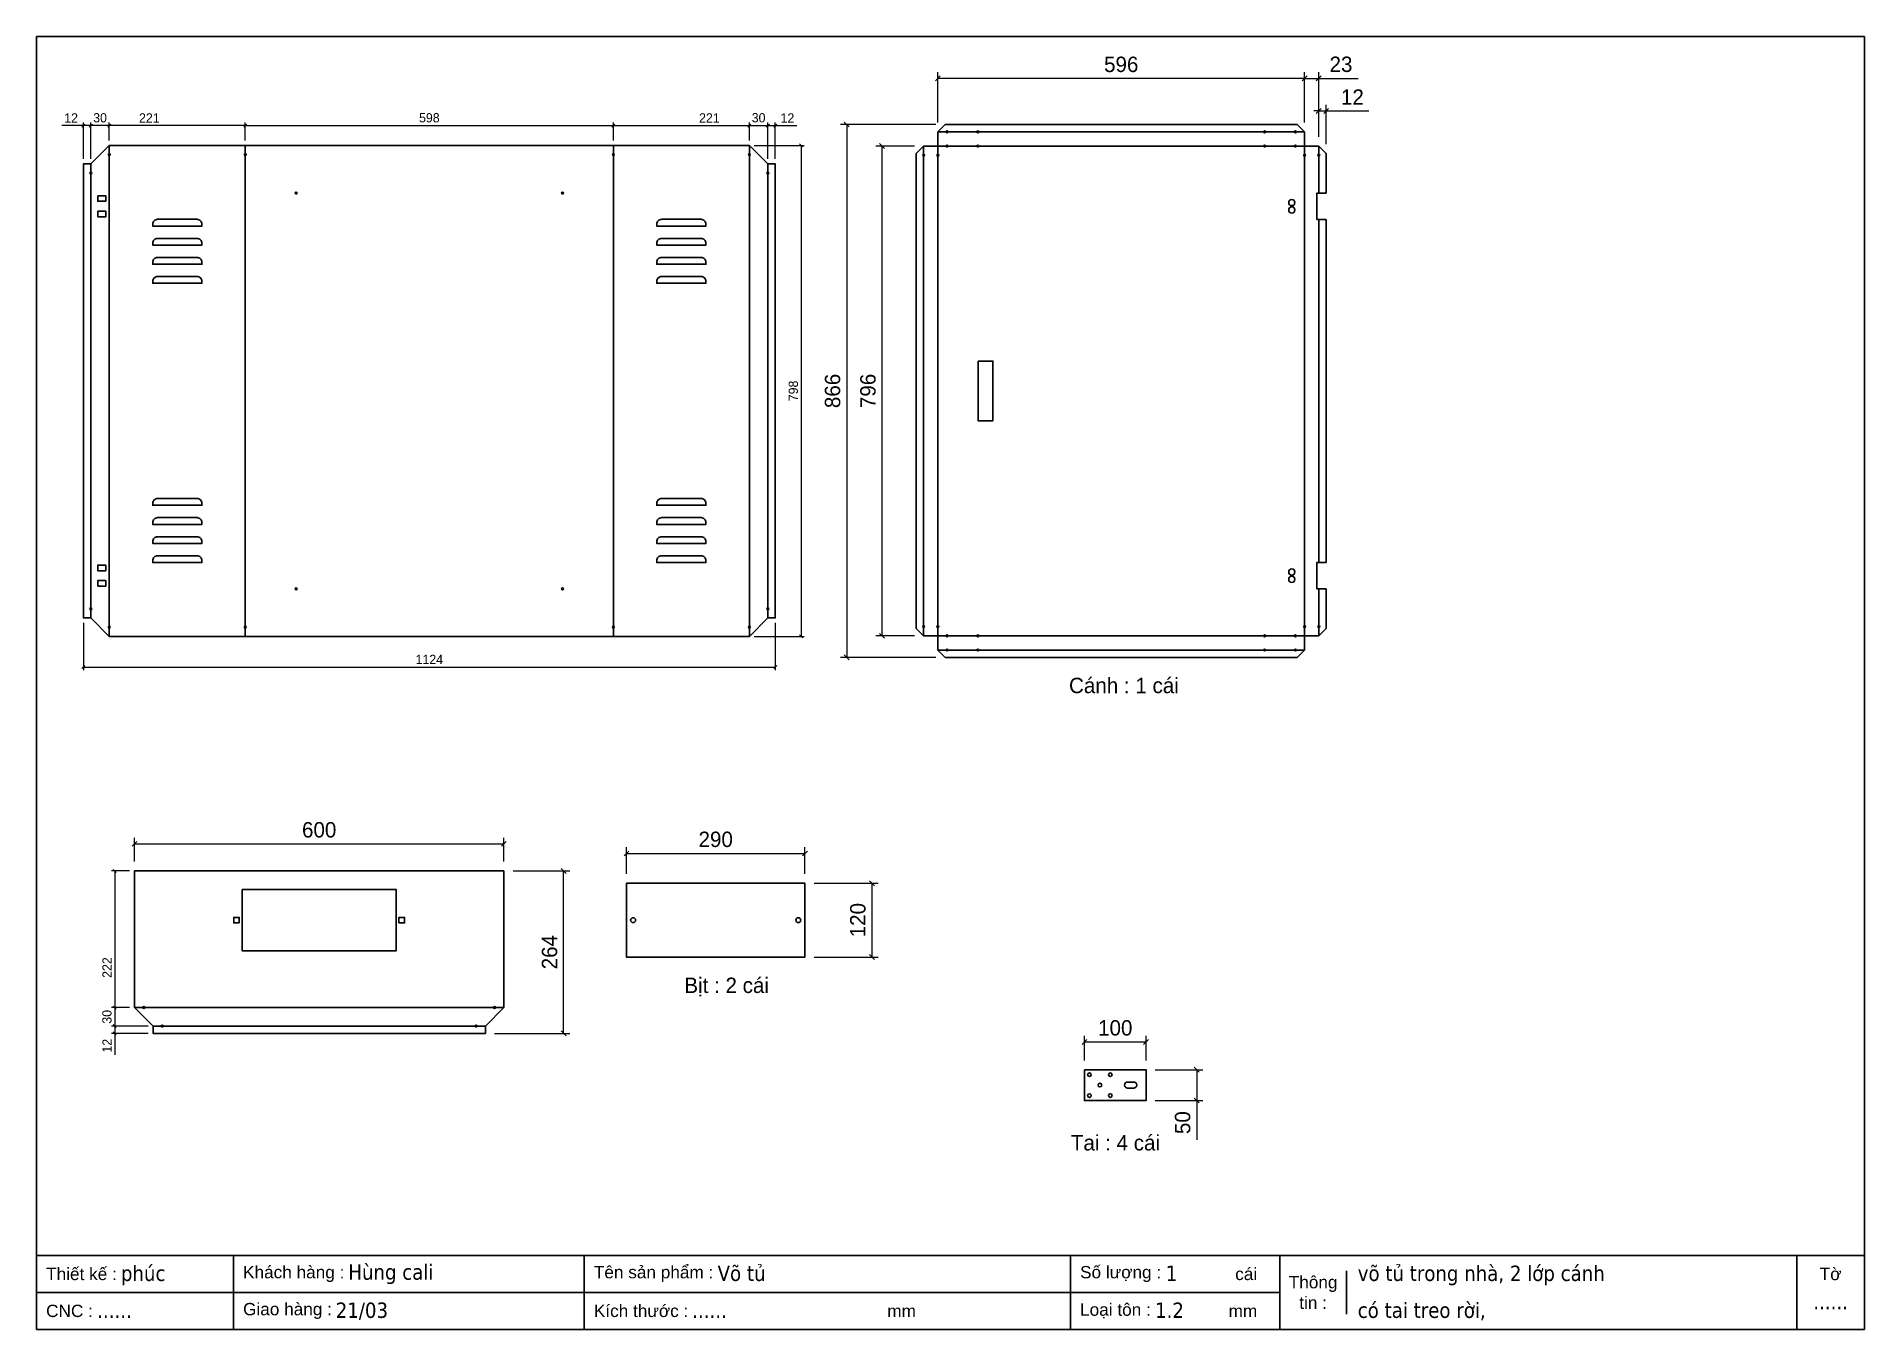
# Model space of a CAD drawing. Header units: millimetres. Extents: x 0 to 2970, y 0 to 2100.
import ezdxf
from ezdxf.enums import TextEntityAlignment as Align

# ---------------------------------------------------------------- set-up
doc = ezdxf.new("R2010")
doc.units = ezdxf.units.MM
doc.layers.add('CNC', color=7, linetype='Continuous')
doc.layers.add('DIM', color=253, linetype='Continuous')
doc.styles.add('Arial', font='arial.ttf')
doc.styles.add('Tahoma (Input Text)', font='tahoma.ttf')
doc.dimstyles.new('Dim-15', dxfattribs={"dimtxt": 15, "dimasz": 5, "dimexe": 5, "dimexo": 8, "dimgap": 5, "dimtad": 1, "dimdec": 0, "dimtxsty": 'Standard', "dimblk": 'OBLIQUE', "dimcen": 10, "dimclrd": 5, "dimclre": 5, "dimclrt": 3, "dimazin": 3, "dimtfac": 1, "dimtdec": 0, "dimtmove": 0, "dimatfit": 3, "dimldrblk": 'OBLIQUE', "dimlwd": 9, "dimlwe": 9})
doc.dimstyles.new('Dim-25', dxfattribs={"dimtxt": 25, "dimasz": 8, "dimexe": 10, "dimexo": 15, "dimgap": 10, "dimtad": 1, "dimdec": 0, "dimtxsty": 'Standard', "dimblk": 'OBLIQUE', "dimcen": 10, "dimclrd": 5, "dimclre": 5, "dimclrt": 3, "dimazin": 3, "dimtfac": 1, "dimtdec": 0, "dimtmove": 0, "dimatfit": 3, "dimldrblk": 'OBLIQUE', "dimlwd": 9, "dimlwe": 9})

# ---------------------------------------------------------------- blocks, each defined once
blk = doc.blocks.new('*D1')
at = {"color": 0, "linetype": 'ByBlock', "lineweight": -2}
for p, q in [((1244.8, 1920.7), (1239.8, 1925.7)), ((1239.8, 1128.1), (1244.8, 1123.1))]:
    blk.add_line(p, q, dxfattribs=at)
at = {"layer": 'Defpoints', "color": 0, "transparency": 16777216}
for p in [(1158.2, 1923.2), (1158.2, 1125.6), (1242.3, 1125.6)]:
    blk.add_point(p, dxfattribs=at)
at = {"layer": 'DIM', "color": 5, "lineweight": 9, "transparency": 16777216}
for p, q in [((1166.2, 1923.2), (1247.3, 1923.2)), ((1242.3, 1923.2), (1242.3, 1125.6)), ((1166.2, 1125.6), (1247.3, 1125.6))]:
    blk.add_line(p, q, dxfattribs=at)
at = {"layer": 'DIM', "color": 3, "transparency": 16777216, "insert": (1229.7, 1524.4), "char_height": 15, "attachment_point": 5, "rotation": 90}
blk.add_mtext('798', dxfattribs=at)
blk = doc.blocks.new('_Oblique')
at = {"color": 0, "linetype": 'ByBlock', "lineweight": -2}
blk.add_line((-0.5, -0.5), (0.5, 0.5), dxfattribs=at)
blk = doc.blocks.new('*D2')
at = {"color": 0, "linetype": 'ByBlock', "lineweight": -2}
for p, q in [((341.7, 1957.8), (336.7, 1952.8)), ((934.7, 1952.8), (939.7, 1957.8))]:
    blk.add_line(p, q, dxfattribs=at)
at = {"layer": 'Defpoints', "color": 0, "transparency": 16777216}
for p in [(937.2, 1955.3), (339.2, 1923.2), (937.2, 1923.2)]:
    blk.add_point(p, dxfattribs=at)
at = {"layer": 'DIM', "color": 5, "lineweight": 9, "transparency": 16777216}
for p, q in [((339.2, 1931.2), (339.2, 1960.3)), ((937.2, 1931.2), (937.2, 1960.3)), ((339.2, 1955.3), (937.2, 1955.3))]:
    blk.add_line(p, q, dxfattribs=at)
at = {"layer": 'DIM', "color": 3, "transparency": 16777216, "insert": (638.2, 1968), "char_height": 15, "attachment_point": 5}
blk.add_mtext('598', dxfattribs=at)
blk = doc.blocks.new('*D3')
at = {"color": 0, "linetype": 'ByBlock', "lineweight": -2}
for p, q in [((939.7, 1957.8), (934.7, 1952.8)), ((1155.7, 1952.8), (1160.7, 1957.8))]:
    blk.add_line(p, q, dxfattribs=at)
at = {"layer": 'Defpoints', "color": 0, "transparency": 16777216}
for p in [(1158.2, 1955.3), (937.2, 1923.2), (1158.2, 1923.2)]:
    blk.add_point(p, dxfattribs=at)
at = {"layer": 'DIM', "color": 5, "lineweight": 9, "transparency": 16777216}
for p, q in [((937.2, 1931.2), (937.2, 1960.3)), ((1158.2, 1931.2), (1158.2, 1960.3)), ((937.2, 1955.3), (1158.2, 1955.3))]:
    blk.add_line(p, q, dxfattribs=at)
at = {"layer": 'DIM', "color": 3, "transparency": 16777216, "insert": (1093.2, 1967.9), "char_height": 15, "attachment_point": 5}
blk.add_mtext('221', dxfattribs=at)
blk = doc.blocks.new('*D4')
at = {"color": 0, "linetype": 'ByBlock', "lineweight": -2}
for p, q in [((1160.7, 1957.8), (1155.7, 1952.8)), ((1185.7, 1952.8), (1190.7, 1957.8))]:
    blk.add_line(p, q, dxfattribs=at)
at = {"layer": 'Defpoints', "color": 0, "transparency": 16777216}
for p in [(1188.2, 1955.3), (1158.2, 1923.2), (1188.2, 1893.2)]:
    blk.add_point(p, dxfattribs=at)
at = {"layer": 'DIM', "color": 5, "lineweight": 9, "transparency": 16777216}
for p, q in [((1158.2, 1931.2), (1158.2, 1960.3)), ((1188.2, 1901.2), (1188.2, 1960.3)), ((1158.2, 1955.3), (1188.2, 1955.3))]:
    blk.add_line(p, q, dxfattribs=at)
at = {"layer": 'DIM', "color": 3, "transparency": 16777216, "insert": (1173.2, 1968), "char_height": 15, "attachment_point": 5}
blk.add_mtext('30', dxfattribs=at)
blk = doc.blocks.new('*D5')
at = {"color": 0, "linetype": 'ByBlock', "lineweight": -2}
for p, q in [((1190.7, 1957.8), (1185.7, 1952.8)), ((1197.7, 1952.8), (1202.7, 1957.8))]:
    blk.add_line(p, q, dxfattribs=at)
at = {"layer": 'Defpoints', "color": 0, "transparency": 16777216}
for p in [(1200.2, 1955.3), (1188.2, 1893.2), (1200.2, 1893.2)]:
    blk.add_point(p, dxfattribs=at)
at = {"layer": 'DIM', "color": 5, "lineweight": 9, "transparency": 16777216}
for p, q in [((1188.2, 1901.2), (1188.2, 1960.3)), ((1200.2, 1901.2), (1200.2, 1960.3)), ((1188.2, 1955.3), (1200.2, 1955.3)), ((1200.2, 1955.3), (1235.1, 1955.3))]:
    blk.add_line(p, q, dxfattribs=at)
at = {"layer": 'DIM', "color": 3, "transparency": 16777216, "insert": (1220.1, 1967.9), "char_height": 15, "attachment_point": 5}
blk.add_mtext('12', dxfattribs=at)
blk = doc.blocks.new('*D6')
at = {"color": 0, "linetype": 'ByBlock', "lineweight": -2}
for p, q in [((120.7, 1957.8), (115.7, 1952.8)), ((336.7, 1952.8), (341.7, 1957.8))]:
    blk.add_line(p, q, dxfattribs=at)
at = {"layer": 'Defpoints', "color": 0, "transparency": 16777216}
for p in [(118.2, 1955.3), (118.2, 1923.2), (339.2, 1923.2)]:
    blk.add_point(p, dxfattribs=at)
at = {"layer": 'DIM', "color": 5, "lineweight": 9, "transparency": 16777216}
for p, q in [((118.2, 1931.2), (118.2, 1960.3)), ((339.2, 1931.2), (339.2, 1960.3)), ((339.2, 1955.3), (118.2, 1955.3))]:
    blk.add_line(p, q, dxfattribs=at)
at = {"layer": 'DIM', "color": 3, "transparency": 16777216, "insert": (183.2, 1967.9), "char_height": 15, "attachment_point": 5}
blk.add_mtext('221', dxfattribs=at)
blk = doc.blocks.new('*D7')
at = {"color": 0, "linetype": 'ByBlock', "lineweight": -2}
for p, q in [((90.7, 1957.8), (85.7, 1952.8)), ((115.7, 1952.8), (120.7, 1957.8))]:
    blk.add_line(p, q, dxfattribs=at)
at = {"layer": 'Defpoints', "color": 0, "transparency": 16777216}
for p in [(88.2, 1955.3), (118.2, 1923.2), (88.2, 1893.2)]:
    blk.add_point(p, dxfattribs=at)
at = {"layer": 'DIM', "color": 5, "lineweight": 9, "transparency": 16777216}
for p, q in [((88.2, 1901.2), (88.2, 1960.3)), ((118.2, 1931.2), (118.2, 1960.3)), ((118.2, 1955.3), (88.2, 1955.3))]:
    blk.add_line(p, q, dxfattribs=at)
at = {"layer": 'DIM', "color": 3, "transparency": 16777216, "insert": (103.2, 1968), "char_height": 15, "attachment_point": 5}
blk.add_mtext('30', dxfattribs=at)
blk = doc.blocks.new('*D8')
at = {"color": 0, "linetype": 'ByBlock', "lineweight": -2}
for p, q in [((78.7, 1957.8), (73.7, 1952.8)), ((85.7, 1952.8), (90.7, 1957.8))]:
    blk.add_line(p, q, dxfattribs=at)
at = {"layer": 'Defpoints', "color": 0, "transparency": 16777216}
for p in [(76.2, 1955.3), (76.2, 1893.2), (88.2, 1893.2)]:
    blk.add_point(p, dxfattribs=at)
at = {"layer": 'DIM', "color": 5, "lineweight": 9, "transparency": 16777216}
for p, q in [((76.2, 1901.2), (76.2, 1960.3)), ((88.2, 1901.2), (88.2, 1960.3)), ((76.2, 1955.3), (41.3, 1955.3)), ((88.2, 1955.3), (76.2, 1955.3))]:
    blk.add_line(p, q, dxfattribs=at)
at = {"layer": 'DIM', "color": 3, "transparency": 16777216, "insert": (56.2, 1967.9), "char_height": 15, "attachment_point": 5}
blk.add_mtext('12', dxfattribs=at)
blk = doc.blocks.new('*D9')
at = {"color": 0, "linetype": 'ByBlock', "lineweight": -2}
for p, q in [((78.7, 1078.3), (73.7, 1073.3)), ((1197.7, 1073.3), (1202.7, 1078.3))]:
    blk.add_line(p, q, dxfattribs=at)
at = {"layer": 'Defpoints', "color": 0, "transparency": 16777216}
for p in [(76.2, 1155.6), (1200.2, 1155.6), (1200.2, 1075.8)]:
    blk.add_point(p, dxfattribs=at)
at = {"layer": 'DIM', "color": 5, "lineweight": 9, "transparency": 16777216}
for p, q in [((76.2, 1147.6), (76.2, 1070.8)), ((1200.2, 1147.6), (1200.2, 1070.8)), ((76.2, 1075.8), (1200.2, 1075.8))]:
    blk.add_line(p, q, dxfattribs=at)
at = {"layer": 'DIM', "color": 3, "transparency": 16777216, "insert": (638.2, 1088.4), "char_height": 15, "attachment_point": 5}
blk.add_mtext('1124', dxfattribs=at)
blk = doc.blocks.new('f3daunguoc')
at = {"layer": 'CNC', "color": 2, "lineweight": -3}
blk.add_circle((0, 0), 1.5, dxfattribs=at)
blk = doc.blocks.new('*D10')
at = {"color": 0, "linetype": 'ByBlock', "lineweight": -2}
for p, q in [((129.5, 742.3), (124.5, 747.3)), ((124.5, 525.3), (129.5, 520.3))]:
    blk.add_line(p, q, dxfattribs=at)
at = {"layer": 'Defpoints', "color": 0, "transparency": 16777216}
for p in [(159.2, 744.8), (127, 522.8), (159.2, 522.8)]:
    blk.add_point(p, dxfattribs=at)
at = {"layer": 'DIM', "color": 5, "lineweight": 9, "transparency": 16777216}
for p, q in [((151.2, 744.8), (122, 744.8)), ((127, 744.8), (127, 522.8)), ((151.2, 522.8), (122, 522.8))]:
    blk.add_line(p, q, dxfattribs=at)
at = {"layer": 'DIM', "color": 3, "transparency": 16777216, "insert": (114.5, 587.8), "char_height": 15, "attachment_point": 5, "rotation": 90}
blk.add_mtext('222', dxfattribs=at)
blk = doc.blocks.new('*D11')
at = {"color": 0, "linetype": 'ByBlock', "lineweight": -2}
for p, q in [((129.5, 520.3), (124.5, 525.3)), ((124.5, 495.3), (129.5, 490.3))]:
    blk.add_line(p, q, dxfattribs=at)
at = {"layer": 'Defpoints', "color": 0, "transparency": 16777216}
for p in [(159.2, 522.8), (127, 492.8), (189.2, 492.8)]:
    blk.add_point(p, dxfattribs=at)
at = {"layer": 'DIM', "color": 5, "lineweight": 9, "transparency": 16777216}
for p, q in [((151.2, 522.8), (122, 522.8)), ((127, 522.8), (127, 492.8)), ((181.2, 492.8), (122, 492.8))]:
    blk.add_line(p, q, dxfattribs=at)
at = {"layer": 'DIM', "color": 3, "transparency": 16777216, "insert": (114.4, 507.8), "char_height": 15, "attachment_point": 5, "rotation": 90}
blk.add_mtext('30', dxfattribs=at)
blk = doc.blocks.new('*D12')
at = {"color": 0, "linetype": 'ByBlock', "lineweight": -2}
for p, q in [((129.5, 490.3), (124.5, 495.3)), ((124.5, 483.3), (129.5, 478.3))]:
    blk.add_line(p, q, dxfattribs=at)
at = {"layer": 'Defpoints', "color": 0, "transparency": 16777216}
for p in [(127, 480.8), (189.2, 492.8), (189.2, 480.8)]:
    blk.add_point(p, dxfattribs=at)
at = {"layer": 'DIM', "color": 5, "lineweight": 9, "transparency": 16777216}
for p, q in [((181.2, 492.8), (122, 492.8)), ((181.2, 480.8), (122, 480.8)), ((127, 492.8), (127, 480.8)), ((127, 480.8), (127, 445.9))]:
    blk.add_line(p, q, dxfattribs=at)
at = {"layer": 'DIM', "color": 3, "transparency": 16777216, "insert": (114.5, 460.8), "char_height": 15, "attachment_point": 5, "rotation": 90}
blk.add_mtext('12', dxfattribs=at)
blk = doc.blocks.new('*D13')
at = {"color": 0, "linetype": 'ByBlock', "lineweight": -2}
for p, q in [((163.2, 792.7), (155.2, 784.7)), ((755.2, 784.7), (763.2, 792.7))]:
    blk.add_line(p, q, dxfattribs=at)
at = {"color": 5, "lineweight": 9, "ltscale": 3, "transparency": 16777216}
for p, q in [((159.2, 759.8), (159.2, 798.7)), ((159.2, 788.7), (759.2, 788.7)), ((759.2, 759.8), (759.2, 798.7))]:
    blk.add_line(p, q, dxfattribs=at)
at = {"layer": 'Defpoints', "color": 0, "ltscale": 3, "transparency": 16777216}
for p in [(759.2, 788.7), (159.2, 744.8), (759.2, 744.8)]:
    blk.add_point(p, dxfattribs=at)
at = {"color": 3, "ltscale": 3, "transparency": 16777216, "insert": (459.2, 811.4), "char_height": 25, "attachment_point": 5}
blk.add_mtext('600', dxfattribs=at)
blk = doc.blocks.new('*D14')
at = {"color": 5, "lineweight": 9, "ltscale": 3, "transparency": 16777216}
for p, q in [((774.2, 744.8), (866.4, 744.8)), ((856.4, 480.8), (856.4, 744.8)), ((744.2, 480.8), (866.4, 480.8))]:
    blk.add_line(p, q, dxfattribs=at)
at = {"color": 0, "linetype": 'ByBlock', "lineweight": -2}
for p, q in [((860.4, 740.8), (852.4, 748.8)), ((852.4, 484.8), (860.4, 476.8))]:
    blk.add_line(p, q, dxfattribs=at)
at = {"layer": 'Defpoints', "color": 0, "ltscale": 3, "transparency": 16777216}
for p in [(759.2, 744.8), (856.4, 744.8), (729.2, 480.8)]:
    blk.add_point(p, dxfattribs=at)
at = {"color": 3, "ltscale": 3, "transparency": 16777216, "insert": (833.6, 612.8), "char_height": 25, "attachment_point": 5, "rotation": 90}
blk.add_mtext('264', dxfattribs=at)
blk = doc.blocks.new('*D15')
at = {"color": 0, "linetype": 'ByBlock', "lineweight": -2}
for p, q in [((962.5, 777.1), (954.5, 769.1)), ((1244.5, 769.1), (1252.5, 777.1))]:
    blk.add_line(p, q, dxfattribs=at)
at = {"color": 5, "lineweight": 9, "ltscale": 3, "transparency": 16777216}
for p, q in [((958.5, 739.8), (958.5, 783.1)), ((958.5, 773.1), (1248.5, 773.1)), ((1248.5, 739.8), (1248.5, 783.1))]:
    blk.add_line(p, q, dxfattribs=at)
at = {"layer": 'Defpoints', "color": 0, "ltscale": 3, "transparency": 16777216}
for p in [(1248.5, 773.1), (958.5, 724.8), (1248.5, 724.8)]:
    blk.add_point(p, dxfattribs=at)
at = {"color": 3, "ltscale": 3, "transparency": 16777216, "insert": (1103.5, 795.9), "char_height": 25, "attachment_point": 5}
blk.add_mtext('290', dxfattribs=at)
blk = doc.blocks.new('*D16')
at = {"color": 5, "lineweight": 9, "ltscale": 3, "transparency": 16777216}
for p, q in [((1263.5, 724.8), (1367.3, 724.8)), ((1357.3, 724.8), (1357.3, 604.8)), ((1263.5, 604.8), (1367.3, 604.8))]:
    blk.add_line(p, q, dxfattribs=at)
at = {"color": 0, "linetype": 'ByBlock', "lineweight": -2}
for p, q in [((1361.3, 720.8), (1353.3, 728.8)), ((1353.3, 608.8), (1361.3, 600.8))]:
    blk.add_line(p, q, dxfattribs=at)
at = {"layer": 'Defpoints', "color": 0, "ltscale": 3, "transparency": 16777216}
for p in [(1248.5, 724.8), (1248.5, 604.8), (1357.3, 604.8)]:
    blk.add_point(p, dxfattribs=at)
at = {"color": 3, "ltscale": 3, "transparency": 16777216, "insert": (1334.5, 664.8), "char_height": 25, "attachment_point": 5, "rotation": 90}
blk.add_mtext('120', dxfattribs=at)
blk = doc.blocks.new('*D17')
at = {"color": 5, "lineweight": 9, "ltscale": 3, "transparency": 16777216}
for p, q in [((2083.4, 1979.2), (2075.4, 1979.2)), ((2083.4, 1937.2), (2083.4, 1989.2)), ((2083.4, 1979.2), (2095.4, 1979.2)), ((2095.4, 1925.2), (2095.4, 1989.2)), ((2095.4, 1979.2), (2164.6, 1979.2))]:
    blk.add_line(p, q, dxfattribs=at)
at = {"color": 0, "linetype": 'ByBlock', "lineweight": -2}
for p, q in [((2079.4, 1975.2), (2087.4, 1983.2)), ((2099.4, 1983.2), (2091.4, 1975.2))]:
    blk.add_line(p, q, dxfattribs=at)
at = {"layer": 'Defpoints', "color": 0, "ltscale": 3, "transparency": 16777216}
for p in [(2095.4, 1979.2), (2083.4, 1922.2), (2095.4, 1910.2)]:
    blk.add_point(p, dxfattribs=at)
at = {"color": 3, "ltscale": 3, "transparency": 16777216, "insert": (2138, 2001.7), "char_height": 25, "attachment_point": 5}
blk.add_mtext('12', dxfattribs=at)
blk = doc.blocks.new('*D18')
at = {"color": 0, "linetype": 'ByBlock', "lineweight": -2}
for p, q in [((2064.4, 2036), (2056.4, 2028)), ((2079.4, 2028), (2087.4, 2036))]:
    blk.add_line(p, q, dxfattribs=at)
at = {"color": 5, "lineweight": 9, "ltscale": 3, "transparency": 16777216}
for p, q in [((2060.4, 1960.2), (2060.4, 2042)), ((2060.4, 2032), (2083.4, 2032)), ((2083.4, 1937.2), (2083.4, 2042)), ((2083.4, 2032), (2147.6, 2032))]:
    blk.add_line(p, q, dxfattribs=at)
at = {"layer": 'Defpoints', "color": 0, "ltscale": 3, "transparency": 16777216}
for p in [(2083.4, 2032), (2060.4, 1945.2), (2083.4, 1922.2)]:
    blk.add_point(p, dxfattribs=at)
at = {"color": 3, "ltscale": 3, "transparency": 16777216, "insert": (2119.5, 2054.8), "char_height": 25, "attachment_point": 5}
blk.add_mtext('23', dxfattribs=at)
blk = doc.blocks.new('*D19')
at = {"color": 0, "linetype": 'ByBlock', "lineweight": -2}
for p, q in [((1468.4, 2036), (1460.4, 2028)), ((2056.4, 2028), (2064.4, 2036))]:
    blk.add_line(p, q, dxfattribs=at)
at = {"color": 5, "lineweight": 9, "ltscale": 3, "transparency": 16777216}
for p, q in [((1464.4, 1960.2), (1464.4, 2042)), ((2060.4, 2032), (1464.4, 2032)), ((2060.4, 1960.2), (2060.4, 2042))]:
    blk.add_line(p, q, dxfattribs=at)
at = {"layer": 'Defpoints', "color": 0, "ltscale": 3, "transparency": 16777216}
for p in [(1464.4, 2032), (1464.4, 1945.2), (2060.4, 1945.2)]:
    blk.add_point(p, dxfattribs=at)
at = {"color": 3, "ltscale": 3, "transparency": 16777216, "insert": (1762.4, 2054.7), "char_height": 25, "attachment_point": 5}
blk.add_mtext('596', dxfattribs=at)
blk = doc.blocks.new('*D20')
at = {"color": 0, "linetype": 'ByBlock', "lineweight": -2}
for p, q in [((1320.3, 1953.2), (1312.3, 1961.2)), ((1312.3, 1095.6), (1320.3, 1087.6))]:
    blk.add_line(p, q, dxfattribs=at)
at = {"color": 5, "lineweight": 9, "ltscale": 3, "transparency": 16777216}
for p, q in [((1461.4, 1957.2), (1306.3, 1957.2)), ((1316.3, 1957.2), (1316.3, 1091.6)), ((1461.4, 1091.6), (1306.3, 1091.6))]:
    blk.add_line(p, q, dxfattribs=at)
at = {"layer": 'Defpoints', "color": 0, "ltscale": 3, "transparency": 16777216}
for p in [(1476.4, 1957.2), (1316.3, 1091.6), (1476.4, 1091.6)]:
    blk.add_point(p, dxfattribs=at)
at = {"color": 3, "ltscale": 3, "transparency": 16777216, "insert": (1293.5, 1524.4), "char_height": 25, "attachment_point": 5, "rotation": 90}
blk.add_mtext('866', dxfattribs=at)
blk = doc.blocks.new('*D21')
at = {"color": 5, "lineweight": 9, "ltscale": 3, "transparency": 16777216}
for p, q in [((1426.4, 1922.2), (1363.8, 1922.2)), ((1373.8, 1126.6), (1373.8, 1922.2)), ((1426.4, 1126.6), (1363.8, 1126.6))]:
    blk.add_line(p, q, dxfattribs=at)
at = {"color": 0, "linetype": 'ByBlock', "lineweight": -2}
for p, q in [((1377.8, 1918.2), (1369.8, 1926.2)), ((1369.8, 1130.6), (1377.8, 1122.6))]:
    blk.add_line(p, q, dxfattribs=at)
at = {"layer": 'Defpoints', "color": 0, "ltscale": 3, "transparency": 16777216}
for p in [(1373.8, 1922.2), (1441.4, 1922.2), (1441.4, 1126.6)]:
    blk.add_point(p, dxfattribs=at)
at = {"color": 3, "ltscale": 3, "transparency": 16777216, "insert": (1351, 1524.4), "char_height": 25, "attachment_point": 5, "rotation": 90}
blk.add_mtext('796', dxfattribs=at)
blk = doc.blocks.new('khungtenAsean2')
at = {"color": 7}
for p, q in [((2970, -1980), (0, -1980)), ((320, -1980), (320, -2100)), ((890, -1980), (890, -2100)), ((1680, -1980), (1680, -2100)), ((2020, -1980), (2020, -2100)), ((2860, -1980), (2860, -2100)), ((2128.3, -2005), (2128.3, -2075)), ((2020, -2040), (0, -2040))]:
    blk.add_line(p, q, dxfattribs=at)
blk.add_lwpolyline([(0, 0), (2970, 0), (2970, -2100), (0, -2100)], close=True, dxfattribs=at)
at = {"color": 2, "char_height": 20, "style": 'Arial'}
for s, insert, width, attachment_point in [('  Thiết kế :', (0, -2010), 917.634, 4), ('  Khách hàng :', (320, -2010), 917.634, 4), ('  Tên sản phẩm :', (890, -2010), 917.634, 4), ('  Số lượng :', (1680, -2010), 917.634, 4), ('cái', (1947.6, -2010), 917.634, 4), ('Thông\\Ptin :', (2074.2, -2040), 108.311, 5), ('Tờ', (2915, -2010), 110, 5), ('  CNC :', (0, -2070), 917.634, 4), ('  Giao hàng :', (320, -2070), 917.634, 4), ('  Kích thước :', (890, -2070), 917.634, 4), ('mm', (1382.3, -2070), 917.634, 4), ('  Loại tôn :', (1680, -2070), 917.634, 4), ('mm', (1936.9, -2070), 917.634, 4)]:
    blk.add_mtext(s, dxfattribs=dict(at, insert=insert, width=width, attachment_point=attachment_point))
at = {"color": 1, "style": 'Tahoma (Input Text)', "flags": 8}
for tag, p in [('#01', (137.1, -2021.3)), ('#03', (506.6, -2019.3)), ('#05', (1106.6, -2021.3)), ('#07', (1834.7, -2021.3)), ('#09', (2146.7, -2021.3)), ('#02', (98.5, -2081.3)), ('#04', (486.1, -2081.3)), ('#06', (1065.3, -2081.3)), ('#08', (1817.4, -2081.3)), ('#10', (2146.7, -2081.3))]:
    blk.add_attdef(tag, p, '', height=25, dxfattribs=at)
blk.add_attdef('#11', text='', height=25, dxfattribs=at).set_placement((2915, -2067.3), align=Align.CENTER)
blk = doc.blocks.new('Tai treo')
at = {"color": 2}
for p, q in [((70, 30), (80, 30)), ((70, 20), (80, 20))]:
    blk.add_line(p, q, dxfattribs=at)
at = {"color": 8}
blk.add_lwpolyline([(0, 50), (0, 0), (100, 0), (100, 50)], close=True, dxfattribs=at)
at = {"color": 2}
for centre in [(8, 42), (42, 42), (8, 8), (25, 25), (42, 8)]:
    blk.add_circle(centre, 3, dxfattribs=at)
for centre, start, end in [((70, 25), 90, 270), ((80, 25), 270, 90)]:
    blk.add_arc(centre, 5, start, end, dxfattribs=at)
blk = doc.blocks.new('*D22')
at = {"color": 5, "lineweight": 9, "ltscale": 3, "transparency": 16777216}
for p, q in [((1702.7, 436.8), (1702.7, 476.9)), ((1802.7, 436.8), (1802.7, 476.9)), ((1702.7, 466.9), (1802.7, 466.9))]:
    blk.add_line(p, q, dxfattribs=at)
at = {"color": 0, "linetype": 'ByBlock', "lineweight": -2}
for p, q in [((1706.7, 470.9), (1698.7, 462.9)), ((1798.7, 462.9), (1806.7, 470.9))]:
    blk.add_line(p, q, dxfattribs=at)
at = {"layer": 'Defpoints', "color": 0, "ltscale": 3, "transparency": 16777216}
for p in [(1802.7, 466.9), (1702.7, 421.8), (1802.7, 421.8)]:
    blk.add_point(p, dxfattribs=at)
at = {"color": 3, "ltscale": 3, "transparency": 16777216, "insert": (1752.7, 489.7), "char_height": 25, "attachment_point": 5}
blk.add_mtext('100', dxfattribs=at)
blk = doc.blocks.new('*D23')
at = {"color": 5, "lineweight": 9, "ltscale": 3, "transparency": 16777216}
for p, q in [((1817.7, 421.8), (1895, 421.8)), ((1885, 421.8), (1885, 371.8)), ((1817.7, 371.8), (1895, 371.8)), ((1885, 371.8), (1885, 308))]:
    blk.add_line(p, q, dxfattribs=at)
at = {"color": 0, "linetype": 'ByBlock', "lineweight": -2}
for p, q in [((1889, 417.8), (1881, 425.8)), ((1881, 375.8), (1889, 367.8))]:
    blk.add_line(p, q, dxfattribs=at)
at = {"layer": 'Defpoints', "color": 0, "ltscale": 3, "transparency": 16777216}
for p in [(1802.7, 421.8), (1802.7, 371.8), (1885, 371.8)]:
    blk.add_point(p, dxfattribs=at)
at = {"color": 3, "ltscale": 3, "transparency": 16777216, "insert": (1862.3, 335.9), "char_height": 25, "attachment_point": 5, "rotation": 90}
blk.add_mtext('50', dxfattribs=at)

msp = doc.modelspace()

# ---------------------------------------------------------------- linework, layer by layer
at = {"color": 7}
for p, q in [((88.2, 1893.2), (118.2, 1923.2)), ((118.2, 1923.2), (118.2, 1125.6)), ((339.2, 1923.2), (339.2, 1125.6)), ((937.2, 1923.2), (937.2, 1125.6)), ((1158.2, 1923.2), (1158.2, 1125.6)), ((1158.2, 1923.2), (1188.2, 1893.2)), ((88.2, 1893.2), (88.2, 1155.6)), ((1188.2, 1893.2), (1188.2, 1155.6)), ((88.2, 1155.6), (118.2, 1125.6)), ((1158.2, 1125.6), (1188.2, 1155.6)), ((159.2, 744.8), (759.2, 744.8)), ((159.2, 522.8), (759.2, 522.8)), ((189.2, 492.8), (159.2, 522.8)), ((729.2, 492.8), (759.2, 522.8)), ((189.2, 492.8), (729.2, 492.8))]:
    msp.add_line(p, q, dxfattribs=at)
for points in [[(2095.4, 1202.9), (2095.4, 1138.6), (2083.4, 1126.6), (2060.4, 1126.6), (2060.4, 1103.6), (2048.4, 1091.6), (1476.4, 1091.6), (1464.4, 1103.6), (1464.4, 1126.6), (1441.4, 1126.6), (1429.4, 1138.6), (1429.4, 1910.2), (1441.4, 1922.2), (1464.4, 1922.2), (1464.4, 1945.2), (1476.4, 1957.2), (2048.4, 1957.2), (2060.4, 1945.2), (2060.4, 1922.2), (2083.4, 1922.2), (2095.4, 1910.2), (2095.4, 1845.9)], [(1464.4, 1945.2), (2060.4, 1945.2)], [(118.2, 1923.2), (1158.2, 1923.2)], [(1441.4, 1126.6), (1441.4, 1922.2)], [(2083.4, 1922.2), (2083.4, 1845.9)], [(88.2, 1155.6), (76.2, 1155.6), (76.2, 1893.2), (88.2, 1893.2)], [(1188.2, 1893.2), (1200.2, 1893.2), (1200.2, 1155.6), (1188.2, 1155.6)], [(2083.4, 1802.9), (2083.4, 1245.9)], [(2095.4, 1802.9), (2095.4, 1245.9)], [(2083.4, 1202.9), (2083.4, 1126.6)], [(1158.2, 1125.6), (118.2, 1125.6)], [(2060.4, 1103.6), (1464.4, 1103.6)], [(159.2, 522.8), (159.2, 744.8)], [(759.2, 744.8), (759.2, 522.8)], [(759.2, 522.8), (759.2, 744.8)], [(729.2, 492.8), (729.2, 480.8), (189.2, 480.8), (189.2, 492.8)]]:
    msp.add_lwpolyline(points, dxfattribs=at)
for points in [[(1464.4, 1922.2), (2060.4, 1922.2), (2060.4, 1126.6), (1464.4, 1126.6)], [(958.5, 724.8), (1248.5, 724.8), (1248.5, 604.8), (958.5, 604.8)]]:
    msp.add_lwpolyline(points, close=True, dxfattribs=at)
at = {"color": 2}
for points in [[(99.4, 1841.4), (112.4, 1841.4), (112.4, 1832.4), (99.4, 1832.4)], [(99.4, 1816.4), (112.4, 1816.4), (112.4, 1807.4), (99.4, 1807.4)], [(99.4, 1232.4), (112.4, 1232.4), (112.4, 1241.4), (99.4, 1241.4)], [(99.4, 1207.4), (112.4, 1207.4), (112.4, 1216.4), (99.4, 1216.4)], [(334.2, 714.8), (584.2, 714.8), (584.2, 614.8), (334.2, 614.8)], [(329.4, 660.3), (320.4, 660.3), (320.4, 669.3), (329.4, 669.3)], [(588.9, 660.3), (597.9, 660.3), (597.9, 669.3), (588.9, 669.3)]]:
    msp.add_lwpolyline(points, close=True, dxfattribs=at)
for points in [[(2095.4, 1802.9), (2080.4, 1802.9), (2080.4, 1845.9), (2095.4, 1845.9)], [(2095.4, 1245.9), (2080.4, 1245.9), (2080.4, 1202.9), (2095.4, 1202.9)]]:
    msp.add_lwpolyline(points, dxfattribs=at)
for points in [[(196.7, 1803.2), (260.7, 1803.2, -0.414214), (268.7, 1795.2), (268.7, 1792.2), (188.7, 1792.2), (188.7, 1795.2, -0.414214)], [(1015.7, 1803.2), (1079.7, 1803.2, -0.414214), (1087.7, 1795.2), (1087.7, 1792.2), (1007.7, 1792.2), (1007.7, 1795.2, -0.414214)], [(196.7, 1772.2), (260.7, 1772.2, -0.414214), (268.7, 1764.2), (268.7, 1761.2), (188.7, 1761.2), (188.7, 1764.2, -0.414214)], [(1015.7, 1772.2), (1079.7, 1772.2, -0.414214), (1087.7, 1764.2), (1087.7, 1761.2), (1007.7, 1761.2), (1007.7, 1764.2, -0.414214)], [(196.7, 1741.2), (260.7, 1741.2, -0.414214), (268.7, 1733.2), (268.7, 1730.2), (188.7, 1730.2), (188.7, 1733.2, -0.414214)], [(1015.7, 1741.2), (1079.7, 1741.2, -0.414214), (1087.7, 1733.2), (1087.7, 1730.2), (1007.7, 1730.2), (1007.7, 1733.2, -0.414214)], [(196.7, 1710.2), (260.7, 1710.2, -0.414214), (268.7, 1702.2), (268.7, 1699.2), (188.7, 1699.2), (188.7, 1702.2, -0.414214)], [(1015.7, 1710.2), (1079.7, 1710.2, -0.414214), (1087.7, 1702.2), (1087.7, 1699.2), (1007.7, 1699.2), (1007.7, 1702.2, -0.414214)], [(196.7, 1349.6), (260.7, 1349.6, -0.414214), (268.7, 1341.6), (268.7, 1338.6), (188.7, 1338.6), (188.7, 1341.6, -0.414214)], [(1015.7, 1349.6), (1079.7, 1349.6, -0.414214), (1087.7, 1341.6), (1087.7, 1338.6), (1007.7, 1338.6), (1007.7, 1341.6, -0.414214)], [(196.7, 1318.6), (260.7, 1318.6, -0.414214), (268.7, 1310.6), (268.7, 1307.6), (188.7, 1307.6), (188.7, 1310.6, -0.414214)], [(1015.7, 1318.6), (1079.7, 1318.6, -0.414214), (1087.7, 1310.6), (1087.7, 1307.6), (1007.7, 1307.6), (1007.7, 1310.6, -0.414214)], [(196.7, 1287.6), (260.7, 1287.6, -0.414214), (268.7, 1279.6), (268.7, 1276.6), (188.7, 1276.6), (188.7, 1279.6, -0.414214)], [(1015.7, 1287.6), (1079.7, 1287.6, -0.414214), (1087.7, 1279.6), (1087.7, 1276.6), (1007.7, 1276.6), (1007.7, 1279.6, -0.414214)], [(196.7, 1256.6), (260.7, 1256.6, -0.414214), (268.7, 1248.6), (268.7, 1245.6), (188.7, 1245.6), (188.7, 1248.6, -0.414214)], [(1015.7, 1256.6), (1079.7, 1256.6, -0.414214), (1087.7, 1248.6), (1087.7, 1245.6), (1007.7, 1245.6), (1007.7, 1248.6, -0.414214)]]:
    msp.add_lwpolyline(points, format="xyb", close=True, dxfattribs=at)
at = {"color": 2, "ltscale": 3}
msp.add_lwpolyline([(1529.8, 1572.9), (1553.8, 1572.9), (1553.8, 1475.9), (1529.8, 1475.9)], close=True, dxfattribs=at)
at = {"color": 2}
for centre, radius in [((421.8, 1845.8), 1.5), ((854.6, 1845.8), 1.5), ((2039.6, 1830.4), 5), ((2039.6, 1818.4), 5), ((2039.6, 1230.4), 5), ((2039.6, 1218.4), 5), ((421.8, 1203), 1.5), ((854.6, 1203), 1.5)]:
    msp.add_circle(centre, radius, dxfattribs=at)
at = {"color": 7}
for centre in [(969.3, 664.8), (1237.8, 664.8)]:
    msp.add_circle(centre, 4, dxfattribs=at)

# ---------------------------------------------------------------- block references
ref = msp.add_blockref('khungtenAsean2', (0, 2100), dxfattribs=at)
ref.add_attrib('#11', '......', dxfattribs={"color": 1, "height": 25, "style": 'Tahoma (Input Text)'}).set_placement((2915, 32.7), align=Align.CENTER)
ref.add_attrib('#09', 'võ tủ trong nhà, 2 lớp cánh', (2146.7, 78.7), dxfattribs={"color": 1, "height": 25, "style": 'Tahoma (Input Text)'})
ref.add_attrib('#10', 'có tai treo rời,', (2146.7, 18.7), dxfattribs={"color": 1, "height": 25, "style": 'Tahoma (Input Text)'})
ref.add_attrib('#08', '1.2', (1817.4, 18.7), dxfattribs={"color": 1, "height": 25, "style": 'Tahoma (Input Text)'})
ref.add_attrib('#07', '1', (1834.7, 78.7), dxfattribs={"color": 1, "height": 25, "style": 'Tahoma (Input Text)'})
ref.add_attrib('#06', '......', (1065.3, 18.7), dxfattribs={"color": 1, "height": 25, "style": 'Tahoma (Input Text)'})
ref.add_attrib('#05', 'Võ tủ', (1106.6, 78.7), dxfattribs={"color": 1, "height": 25, "style": 'Tahoma (Input Text)'})
ref.add_attrib('#04', '21/03', (486.1, 18.7), dxfattribs={"color": 1, "height": 25, "style": 'Tahoma (Input Text)'})
ref.add_attrib('#03', 'Hùng cali', (506.6, 80.7), dxfattribs={"color": 1, "height": 25, "style": 'Tahoma (Input Text)'})
ref.add_attrib('#02', '......', (98.5, 18.7), dxfattribs={"color": 1, "height": 25, "style": 'Tahoma (Input Text)'})
ref.add_attrib('#01', 'phúc', (137.1, 78.7), dxfattribs={"color": 1, "height": 25, "style": 'Tahoma (Input Text)'})
at = {"lineweight": -3, "xscale": -1}
for p, rotation in [((1479.4, 1945.2), 180), ((1529.4, 1945.2), 180), ((118.2, 1908.2), 180), ((339.2, 1908.2), 180), ((937.2, 1908.2), 180), ((1158.2, 1908.2), 180), ((1441.4, 1907.2), 180), ((1464.4, 1907.2), 180), ((1479.4, 1922.2), 180), ((1529.4, 1922.2), 180), ((88.2, 1878.2), 180), ((1188.2, 1878.2), 180), ((174.2, 522.8), 270), ((204.2, 492.8), 270)]:
    msp.add_blockref('f3daunguoc', p, dxfattribs=dict(at, rotation=rotation))
at = {"lineweight": -3}
for p, rotation in [((1995.4, 1945.2), 180), ((2045.4, 1945.2), 180), ((1995.4, 1922.2), 180), ((2045.4, 1922.2), 180), ((2060.4, 1907.2), 180), ((2083.4, 1907.2), 180), ((744.2, 522.8), 90), ((714.2, 492.8), 90)]:
    msp.add_blockref('f3daunguoc', p, dxfattribs=dict(at, rotation=rotation))
for p in [(88.2, 1170.6), (1188.2, 1170.6), (118.2, 1140.6), (339.2, 1140.6), (937.2, 1140.6), (1158.2, 1140.6), (1441.4, 1141.6), (1464.4, 1141.6), (1479.4, 1126.6), (1479.4, 1103.6), (1529.4, 1126.6), (1529.4, 1103.6)]:
    msp.add_blockref('f3daunguoc', p, dxfattribs=at)
at = {"lineweight": -3, "xscale": -1}
for p in [(2060.4, 1141.6), (2083.4, 1141.6), (1995.4, 1126.6), (1995.4, 1103.6), (2045.4, 1126.6), (2045.4, 1103.6)]:
    msp.add_blockref('f3daunguoc', p, dxfattribs=at)
at = {"color": 7}
msp.add_blockref('Tai treo', (1702.7, 371.8), dxfattribs=at)

# ---------------------------------------------------------------- texts
at = {"color": 2, "char_height": 25, "width": 1214, "attachment_point": 5}
for s, insert in [('Cánh : 1 cái', (1766.8, 1045.8)), ('Bịt : 2 cái ', (1121.3, 556.2)), ('Tai : 4 cái', (1753, 303))]:
    msp.add_mtext(s, dxfattribs=dict(at, insert=insert))

# ---------------------------------------------------------------- dimensions: what is measured, and where the dimension line sits
at = {"ltscale": 3}
for base, p1, p2, picture, middle in [((1464.4, 2032), (2060.4, 1945.2), (1464.4, 1945.2), '*D19', (1762.4, 2054.7)), ((2083.4, 2032), (2060.4, 1945.2), (2083.4, 1922.2), '*D18', (2119.5, 2054.8)), ((2095.4, 1979.2), (2083.4, 1922.2), (2095.4, 1910.2), '*D17', (2138, 2001.7)), ((759.2, 788.7), (159.2, 744.8), (759.2, 744.8), '*D13', (459.2, 811.4)), ((1248.5, 773.1), (958.5, 724.8), (1248.5, 724.8), '*D15', (1103.5, 795.9)), ((1802.7, 466.9), (1702.7, 421.8), (1802.7, 421.8), '*D22', (1752.7, 489.7))]:
    dim = msp.add_linear_dim(base=base, p1=p1, p2=p2, dimstyle='Dim-25', dxfattribs=at)
    dim.commit()
    dim.dimension.update_dxf_attribs({"geometry": picture, "text_midpoint": middle})
for base, p1, p2, picture, middle in [((1316.3, 1091.6), (1476.4, 1957.2), (1476.4, 1091.6), '*D20', (1293.5, 1524.4)), ((1373.8, 1922.2), (1441.4, 1126.6), (1441.4, 1922.2), '*D21', (1351, 1524.4)), ((856.4, 744.8), (729.2, 480.8), (759.2, 744.8), '*D14', (833.6, 612.8)), ((1357.3, 604.8), (1248.5, 724.8), (1248.5, 604.8), '*D16', (1334.5, 664.8)), ((1885, 371.8), (1802.7, 421.8), (1802.7, 371.8), '*D23', (1862.3, 335.9))]:
    dim = msp.add_linear_dim(base=base, p1=p1, p2=p2, angle=90, dimstyle='Dim-25', dxfattribs=at)
    dim.commit()
    dim.dimension.update_dxf_attribs({"geometry": picture, "text_midpoint": middle})
at = {"layer": 'DIM', "color": 7}
for base, p1, p2, angle, picture, middle in [((76.2, 1955.3), (88.2, 1893.2), (76.2, 1893.2), 180, '*D8', (56.2, 1967.9)), ((1242.3, 1125.6), (1158.2, 1923.2), (1158.2, 1125.6), 90, '*D1', (1229.7, 1524.4)), ((127, 480.8), (189.2, 492.8), (189.2, 480.8), 270, '*D12', (114.5, 460.8))]:
    dim = msp.add_linear_dim(base=base, p1=p1, p2=p2, angle=angle, dimstyle='Dim-15', dxfattribs=at)
    dim.commit()
    dim.dimension.update_dxf_attribs({"geometry": picture, "text_midpoint": middle})
for base, p1, p2, angle, picture, middle in [((88.2, 1955.3), (118.2, 1923.2), (88.2, 1893.2), 180, '*D7', (103.2, 1955.3)), ((118.2, 1955.3), (339.2, 1923.2), (118.2, 1923.2), 180, '*D6', (183.2, 1955.3)), ((127, 522.8), (159.2, 744.8), (159.2, 522.8), 270, '*D10', (127, 587.8)), ((127, 492.8), (159.2, 522.8), (189.2, 492.8), 270, '*D11', (127, 507.8))]:
    dim = msp.add_linear_dim(base=base, p1=p1, p2=p2, angle=angle, dimstyle='Dim-15', dxfattribs=at)
    dim.commit()
    dim.dimension.update_dxf_attribs({"geometry": picture, "text_midpoint": middle, "dimtype": 160})
for base, p1, p2, picture, middle in [((937.2, 1955.3), (339.2, 1923.2), (937.2, 1923.2), '*D2', (638.2, 1968)), ((1200.2, 1955.3), (1188.2, 1893.2), (1200.2, 1893.2), '*D5', (1220.1, 1967.9)), ((1200.2, 1075.8), (76.2, 1155.6), (1200.2, 1155.6), '*D9', (638.2, 1088.4))]:
    dim = msp.add_linear_dim(base=base, p1=p1, p2=p2, dimstyle='Dim-15', dxfattribs=at)
    dim.commit()
    dim.dimension.update_dxf_attribs({"geometry": picture, "text_midpoint": middle})
for base, p1, p2, picture, middle in [((1158.2, 1955.3), (937.2, 1923.2), (1158.2, 1923.2), '*D3', (1093.2, 1955.3)), ((1188.2, 1955.3), (1158.2, 1923.2), (1188.2, 1893.2), '*D4', (1173.2, 1955.3))]:
    dim = msp.add_linear_dim(base=base, p1=p1, p2=p2, dimstyle='Dim-15', dxfattribs=at)
    dim.commit()
    dim.dimension.update_dxf_attribs({"geometry": picture, "text_midpoint": middle, "dimtype": 160})

doc.saveas('drawing.dxf')
